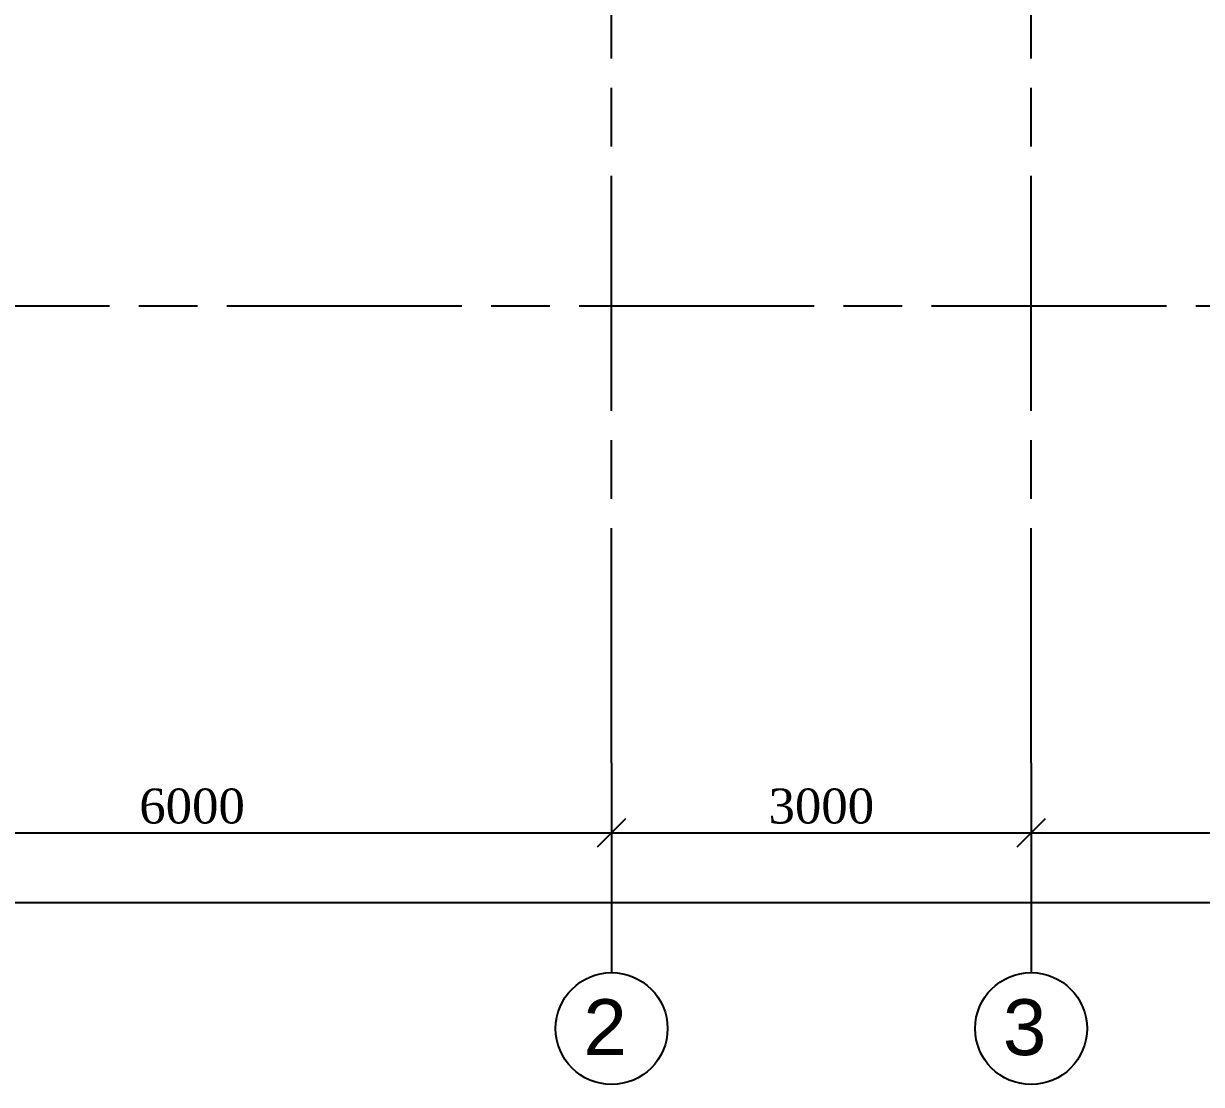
# Model space of a CAD drawing. Header units: inches. Extents: x 2870606 to 3671143, y -733551 to -473558.
# Drawn here: x 3454147 to 3462571, y -526992 to -519402 of the extents above; entities that cross this region are included whole.
import ezdxf

# ---------------------------------------------------------------- set-up
doc = ezdxf.new("R2010")
doc.units = ezdxf.units.IN
doc.header["$MEASUREMENT"] = 0
doc.linetypes.add('ACAD_ISO08W100', pattern=[36, 24, -3, 6, -3])
doc.styles.add('J~stule', font='dutch.ttf')
doc.styles.add('стиль3', font='arial.ttf', dxfattribs={"height": 250})
doc.dimstyles.new('J~style', dxfattribs={"dimscale": 100, "dimtxt": 2.5, "dimasz": 2, "dimexe": 0.55, "dimexo": 0.725, "dimtad": 1, "dimdec": 0, "dimdsep": 46, "dimtxsty": 'J~stule', "dimblk": 'OBLIQUE', "dimcen": 2, "dimdle": 0.5, "dimadec": 0, "dimazin": 0, "dimtfac": 1, "dimtdec": 0, "dimtmove": 0, "dimatfit": 3, "dimfxl": 1, "dimarcsym": 0})

# ---------------------------------------------------------------- blocks, each defined once
blk = doc.blocks.new('_Oblique')
at = {"color": 0, "linetype": 'ByBlock', "lineweight": -2}
blk.add_line((-0.5, -0.5), (0.5, 0.5), dxfattribs=at)
blk = doc.blocks.new('*D904')
at = {"color": 0, "lineweight": -2, "transparency": 16777216}
for p, q in [((3452352.3, -524764.5), (3452352.3, -525247)), ((3458352.3, -524764.5), (3458352.3, -525247)), ((3452302.3, -525192), (3458402.3, -525192))]:
    blk.add_line(p, q, dxfattribs=at)
at = {"layer": 'Defpoints', "color": 0, "lineweight": 35, "transparency": 16777216}
for p in [(3452352.3, -524692), (3458352.3, -524692), (3458352.3, -525192)]:
    blk.add_point(p, dxfattribs=at)
at = {"color": 0, "lineweight": -2, "transparency": 16777216, "xscale": 200, "yscale": 200, "zscale": 200, "rotation": 180}
blk.add_blockref('_Oblique', (3452352.3, -525192), dxfattribs=at)
at = {"color": 0, "lineweight": -2, "transparency": 16777216, "xscale": 200, "yscale": 200, "zscale": 200}
blk.add_blockref('_Oblique', (3458352.3, -525192), dxfattribs=at)
at = {"color": 0, "transparency": 16777216, "insert": (3455352.3, -525002), "char_height": 250, "attachment_point": 5, "style": 'J~stule'}
blk.add_mtext('6000', dxfattribs=at)
blk = doc.blocks.new('*D916')
at = {"color": 0, "lineweight": -2, "transparency": 16777216}
for p, q in [((3458352.3, -524764.5), (3458352.3, -525247)), ((3461352.3, -524764.5), (3461352.3, -525247)), ((3458302.3, -525192), (3461402.3, -525192))]:
    blk.add_line(p, q, dxfattribs=at)
at = {"layer": 'Defpoints', "color": 0, "lineweight": 35, "transparency": 16777216}
for p in [(3458352.3, -524692), (3461352.3, -524692), (3461352.3, -525192)]:
    blk.add_point(p, dxfattribs=at)
at = {"color": 0, "lineweight": -2, "transparency": 16777216, "xscale": 200, "yscale": 200, "zscale": 200, "rotation": 180}
blk.add_blockref('_Oblique', (3458352.3, -525192), dxfattribs=at)
at = {"color": 0, "lineweight": -2, "transparency": 16777216, "xscale": 200, "yscale": 200, "zscale": 200}
blk.add_blockref('_Oblique', (3461352.3, -525192), dxfattribs=at)
at = {"color": 0, "transparency": 16777216, "insert": (3459852.3, -525002), "char_height": 250, "attachment_point": 5, "style": 'J~stule'}
blk.add_mtext('3000', dxfattribs=at)
blk = doc.blocks.new('*D905')
at = {"color": 0, "lineweight": -2, "transparency": 16777216}
for p, q in [((3461352.3, -524764.5), (3461352.3, -525247)), ((3466352.3, -524764.5), (3466352.3, -525247)), ((3461302.3, -525192), (3466402.3, -525192))]:
    blk.add_line(p, q, dxfattribs=at)
at = {"layer": 'Defpoints', "color": 0, "lineweight": 35, "transparency": 16777216}
for p in [(3461352.3, -524692), (3466352.3, -524692), (3466352.3, -525192)]:
    blk.add_point(p, dxfattribs=at)
at = {"color": 0, "lineweight": -2, "transparency": 16777216, "xscale": 200, "yscale": 200, "zscale": 200, "rotation": 180}
blk.add_blockref('_Oblique', (3461352.3, -525192), dxfattribs=at)
at = {"color": 0, "lineweight": -2, "transparency": 16777216, "xscale": 200, "yscale": 200, "zscale": 200}
blk.add_blockref('_Oblique', (3466352.3, -525192), dxfattribs=at)
at = {"color": 0, "transparency": 16777216, "insert": (3463852.3, -524999.3), "char_height": 250, "attachment_point": 5, "style": 'J~stule'}
blk.add_mtext('5000', dxfattribs=at)
blk = doc.blocks.new('*D915')
at = {"color": 0, "lineweight": -2, "transparency": 16777216}
for p, q in [((3452352.3, -524764.5), (3452352.3, -525747)), ((3512352.3, -524764.5), (3512352.3, -525747)), ((3512402.3, -525692), (3452302.3, -525692))]:
    blk.add_line(p, q, dxfattribs=at)
at = {"layer": 'Defpoints', "color": 0, "lineweight": 35, "transparency": 16777216}
for p in [(3452352.3, -524692), (3512352.3, -524692), (3452352.3, -525692)]:
    blk.add_point(p, dxfattribs=at)
at = {"color": 0, "lineweight": -2, "transparency": 16777216, "xscale": 200, "yscale": 200, "zscale": 200, "rotation": 180}
blk.add_blockref('_Oblique', (3452352.3, -525692), dxfattribs=at)
at = {"color": 0, "lineweight": -2, "transparency": 16777216, "xscale": 200, "yscale": 200, "zscale": 200}
blk.add_blockref('_Oblique', (3512352.3, -525692), dxfattribs=at)
at = {"color": 0, "transparency": 16777216, "insert": (3482352.3, -525502), "char_height": 250, "attachment_point": 5, "style": 'J~stule'}
blk.add_mtext('60000', dxfattribs=at)

msp = doc.modelspace()

# ---------------------------------------------------------------- linework, layer by layer
at = {"color": 252, "linetype": 'ACAD_ISO08W100', "ltscale": 70}
for p, q in [((3458352.3, -524692.02), (3458352.3, -496403.85)), ((3461352.3, -524692.02), (3461352.3, -496403.85)), ((3515241.22, -521423.13), (3449347.53, -521423.13))]:
    msp.add_line(p, q, dxfattribs=at)
at = {"linetype": 'Continuous'}
for p, q in [((3458352.3, -524692.02), (3458352.3, -526192.02)), ((3461352.3, -524692.02), (3461352.3, -526192.02))]:
    msp.add_line(p, q, dxfattribs=at)
for centre in [(3458352.3, -526592.02), (3461352.3, -526592.02)]:
    msp.add_circle(centre, 400, dxfattribs=at)

# ---------------------------------------------------------------- texts
at = {"linetype": 'Continuous', "char_height": 400, "attachment_point": 2, "style": 'стиль3'}
for s, insert in [('2', (3458306.02, -526382.35)), ('3', (3461306.02, -526382.35))]:
    msp.add_mtext(s, dxfattribs=dict(at, insert=insert))

# ---------------------------------------------------------------- dimensions: what is measured, and where the dimension line sits
for base, p1, p2, picture, middle in [((3458352.3, -525192.02), (3452352.3, -524692.02), (3458352.3, -524692.02), '*D904', (3455352.3, -525002.01)), ((3452352.3, -525692.02), (3512352.3, -524692.02), (3452352.3, -524692.02), '*D915', (3482352.3, -525502.01)), ((3461352.3, -525192.02), (3458352.3, -524692.02), (3461352.3, -524692.02), '*D916', (3459852.3, -525002.01)), ((3466352.3, -525192.02), (3461352.3, -524692.02), (3466352.3, -524692.02), '*D905', (3463852.3, -524999.32))]:
    dim = msp.add_linear_dim(base=base, p1=p1, p2=p2, dimstyle='J~style', override={"dimdec": 1, "dimtdec": 1})
    dim.commit()
    dim.dimension.update_dxf_attribs({"geometry": picture, "text_midpoint": middle})

doc.saveas('drawing.dxf')
